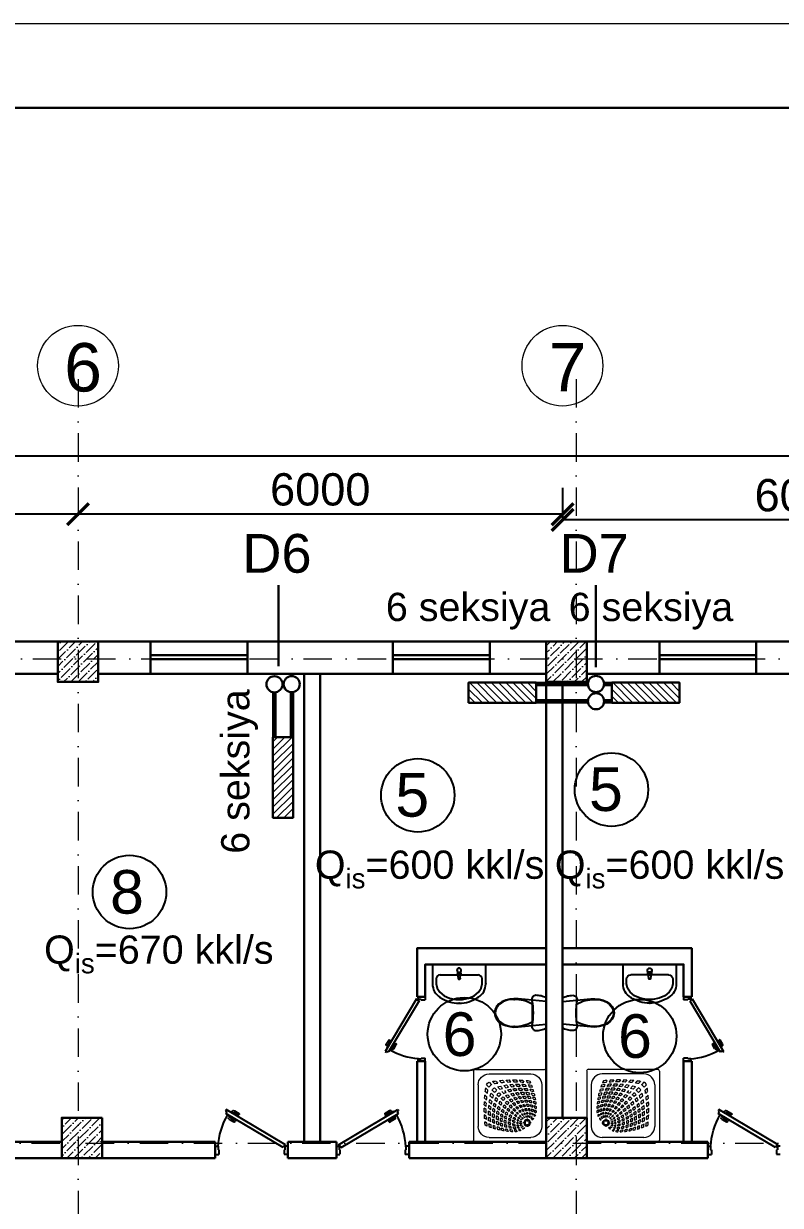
# Model space of a CAD drawing. Header units: millimetres. Extents: x 895788 to 1136524, y -21936 to 400945.
# Drawn here: x 949267 to 958638, y 244699 to 259343 of the extents above; entities that cross this region are included whole.
import ezdxf

# ---------------------------------------------------------------- set-up
doc = ezdxf.new("R2010")
doc.units = ezdxf.units.MM
doc.linetypes.add('( Hidden )', pattern=[0.275, 0.15, -0.125])
doc.linetypes.add('Штрихпунктирная', pattern=[670.277762, 352.777767, -176.388884, 0, -141.111112])
for name, color, linetype, lineweight in [('Arakesmelerin xətti_Pen_No__1', 7, 'Continuous', 15), ('ДВЕРИ', 7, 'Continuous', 5), ('Интерьер - Мебель_Ном._пера__1', 7, 'Continuous', 15), ('невидимка_Ном._пера__41', 7, 'Continuous', 25), ('оси_Ном._пера__1', 7, 'Continuous', 15), ('перегородка_Ном._пера__7', 7, 'Continuous', 60), ('перегородка_Ном._пера__7_Ном._пера__7', 7, 'Continuous', 60)]:
    doc.layers.add(name, color=color, linetype=linetype, lineweight=lineweight)
doc.layers.add('Интерьер - Мебель', color=7, linetype='Continuous')
doc.layers.add('Интерьер - Мебель_Ном._пера__75', color=160, linetype='Continuous', lineweight=25, true_color=0x2731ed)
doc.styles.get("Standard").update_dxf_attribs({"font": 'arial.ttf', "height": 400})
doc.styles.add('СГЕНЕРИР_СТИЛЬ_1', font='arial.ttf')
doc.dimstyles.new('razmeri a-g', dxfattribs={"dimtxt": 400, "dimasz": 270, "dimexe": 1.25, "dimexo": 0.625, "dimgap": 100, "dimtad": 1, "dimdec": 0, "dimtxsty": 'Standard', "dimblk": 'ARCHTICK', "dimcen": 2.5, "dimadec": 0, "dimazin": 0, "dimtfac": 1, "dimtdec": 0, "dimtmove": 0, "dimatfit": 3, "dimfxl": 1, "dimarcsym": 0})
pattern_1 = [(135, (1321522.81, 43100.94), (44.901281, 44.901281), [])]
pattern_2 = [(45, (744685.12, -114468.56), (44.901281, -44.901281), [])]
pattern_3 = [(135, (1319748.54, 43100.94), (44.901281, 44.901281), [])]

# ---------------------------------------------------------------- blocks, each defined once
blk = doc.blocks.new('qapi 700')
at = {"layer": 'ДВЕРИ', "color": 251, "lineweight": 25, "true_color": 0x636466}
for p, q in [((1281620, 90086), (1281659, 90086)), ((1281659, 90034), (1281659, 90086)), ((1282420, 90086), (1282380, 90086)), ((1282380, 90034), (1282380, 90085)), ((1281620, 89997), (1281651, 89997)), ((1281651, 89997), (1281651, 90034)), ((1281651, 90034), (1281659, 90034)), ((1282368, 90010), (1281735, 89633)), ((1282395, 89980), (1281741, 89591)), ((1282382, 89987), (1282368, 90010)), ((1282388, 90034), (1282380, 90034)), ((1282388, 89991), (1282382, 89987)), ((1282388, 89997), (1282388, 90034)), ((1282420, 89997), (1282388, 89997)), ((1282420, 89997), (1282388, 89997)), ((1282395, 89980), (1282388, 89991)), ((1281812, 89685), (1281762, 89656)), ((1281776, 89665), (1281770, 89676)), ((1281775, 89698), (1281826, 89728)), ((1281792, 89676), (1281793, 89674)), ((1281835, 89712), (1281794, 89687)), ((1281814, 89681), (1281812, 89685)), ((1281836, 89725), (1281838, 89722)), ((1281733, 89605), (1281747, 89613)), ((1281741, 89591), (1281733, 89605)), ((1281747, 89613), (1281735, 89633)), ((1281762, 89656), (1281765, 89651)), ((1281785, 89617), (1281787, 89613)), ((1281787, 89613), (1281837, 89642)), ((1281802, 89622), (1281809, 89609)), ((1281820, 89629), (1281818, 89631)), ((1281872, 89650), (1281831, 89626)), ((1281831, 89604), (1281881, 89634)), ((1281837, 89642), (1281835, 89646)), ((1281884, 89645), (1281883, 89647))]:
    blk.add_line(p, q, dxfattribs=at)
for centre, radius, start, end in [((1282471, 90052), 821, 183.4077, 209.5706), ((1281783, 89684), 15.9, 120.7133, 210.7133), ((1281798, 89680), 7.94, 120.7133, 210.7133), ((1281830, 89721), 7.94, 30.7133, 120.7133), ((1281831, 89718), 7.94, 300.7133, 30.7133), ((1281823, 89617), 15.9, 210.7133, 300.7133), ((1281827, 89633), 7.94, 210.7133, 300.7133), ((1281876, 89643), 7.94, 30.7133, 120.7133), ((1281877, 89641), 7.94, 300.7133, 30.7133)]:
    blk.add_arc(centre, radius, start, end, dxfattribs=at)
blk = doc.blocks.new('Умывальник 03 16')
at = {"layer": 'Интерьер - Мебель_Ном._пера__75', "color": 251, "linetype": 'Continuous', "true_color": 0x636466}
for p, q in [((0, 0), (-320, 0)), ((320, 0), (0, 0)), ((-330, -10), (-330, -240)), ((-235, -130), (235, -130)), ((-25, -70), (-21, -112)), ((-18, -121), (-11, -174)), ((-14, -110), (-14, -95)), ((-14, -95), (14, -95)), ((11, -174), (18, -121)), ((14, -95), (14, -110)), ((21, -112), (25, -70)), ((330, -240), (330, -10)), ((-285, -180), (-285, -240)), ((-285, -240), (-273, -295)), ((273, -295), (285, -240)), ((285, -240), (285, -180)), ((-273, -295), (-240, -345)), ((-240, -345), (-187, -387)), ((-187, -387), (-118, -417)), ((-118, -417), (-41, -433)), ((-41, -433), (41, -433)), ((41, -433), (118, -417)), ((118, -417), (187, -387)), ((187, -387), (240, -345)), ((240, -345), (273, -295))]:
    blk.add_line(p, q, dxfattribs=at)
for centre, radius, start, end in [((-320, -10), 10, 90, 180), ((320, -10), 10, 0, 90), ((-235, -180), 50, 90, 180), ((0, -70), 25, 0, 180), ((0, -110), 21.1, 185.1696, 212.771), ((0, -110), 21.1, 212.771, 327.229), ((0, -110), 13.6, 180, 0), ((0, -110), 21.1, 327.229, 354.8304), ((235, -180), 50, 0, 90), ((-133, -240), 197, 180, 239.3268), ((0, -173), 11.2, 187.1389, 352.8611), ((133, -240), 197, 300.6732, 0), ((0, -58), 422, 236.4705, 270), ((0, -58), 422, 270, 303.5295)]:
    blk.add_arc(centre, radius, start, end, dxfattribs=at)
for p in [(320, 0), (-330, -10), (-25, -70), (-18, -121), (21, -112), (11, -174), (330, -240), (-233, -410), (233, -410), (0, -480)]:
    blk.add_point(p, dxfattribs=at)
blk = doc.blocks.new('Унитаз 16_2')
at = {"layer": 'Интерьер - Мебель_Ном._пера__75', "color": 251, "linetype": 'Continuous', "true_color": 0x636466}
for p, q in [((-187, 0), (-194, -15)), ((187, 0), (-187, 0)), ((-141, 0), (-173, -350)), ((141, 0), (-141, 0)), ((173, -350), (141, 0)), ((194, -15), (187, 0)), ((-217, -112), (-218, -128)), ((-218, -128), (-216, -140)), ((-216, -95), (-217, -112)), ((-213, -79), (-216, -95)), ((-216, -140), (-212, -151)), ((-210, -62), (-213, -79)), ((-205, -46), (-210, -62)), ((-200, -31), (-205, -46)), ((-194, -15), (-200, -31)), ((200, -31), (194, -15)), ((205, -46), (200, -31)), ((210, -62), (205, -46)), ((213, -79), (210, -62)), ((212, -151), (216, -140)), ((216, -95), (213, -79)), ((217, -112), (216, -95)), ((216, -140), (218, -128)), ((218, -128), (217, -112)), ((-212, -151), (-206, -161)), ((-206, -161), (-198, -169)), ((-198, -169), (-188, -175)), ((-188, -175), (-178, -179)), ((-178, -179), (-166, -181)), ((-166, -181), (-154, -180)), ((-154, -180), (-116, -173)), ((-116, -173), (-78, -168)), ((0, -173), (-109, -173)), ((-78, -168), (-39, -165)), ((-39, -165), (0, -164)), ((0, -164), (39, -165)), ((109, -173), (0, -173)), ((39, -165), (78, -168)), ((78, -168), (116, -173)), ((116, -173), (154, -180)), ((154, -180), (166, -181)), ((166, -181), (178, -179)), ((178, -179), (188, -175)), ((188, -175), (198, -169)), ((198, -169), (206, -161)), ((206, -161), (212, -151)), ((-173, -350), (-175, -402)), ((-175, -402), (-169, -453)), ((169, -453), (175, -402)), ((175, -402), (173, -350)), ((-169, -453), (-157, -503)), ((-157, -503), (-138, -550)), ((-138, -550), (-112, -587)), ((112, -587), (138, -550)), ((138, -550), (157, -503)), ((157, -503), (169, -453)), ((-112, -587), (-79, -616)), ((-79, -616), (-41, -634)), ((-41, -634), (0, -640)), ((0, -631), (0, -631)), ((0, -640), (41, -634)), ((41, -634), (79, -616)), ((79, -616), (112, -587)), ((81, -605), (81, -605))]:
    blk.add_line(p, q, dxfattribs=at)
for centre, radius, start, end in [((258, -388), 425, 149.6518, 181.3539), ((-258, -388), 425, 358.6461, 30.3482), ((89, -412), 257, 176.8048, 228.4245), ((-89, -412), 257, 311.5755, 3.1952), ((1, -493), 139, 233.7772, 269.6644), ((-1, -493), 139, 270.3356, 306.2228)]:
    blk.add_arc(centre, radius, start, end, dxfattribs=at)
for p in [(109, -173), (-167, -398), (167, -398), (-81, -605)]:
    blk.add_point(p, dxfattribs=at)
blk = doc.blocks.new('Символ поддона душа 16')
at = {"layer": 'Интерьер - Мебель_Ном._пера__1', "color": 251, "linetype": 'Continuous', "lineweight": 5, "true_color": 0x636466}
for p, q in [((878, 900), (23, 900)), ((0, 22), (0, 878)), ((709, 844), (191, 844)), ((900, 22), (900, 878)), ((56, 191), (56, 709)), ((222, 662), (187, 662)), ((238, 713), (238, 678)), ((238, 647), (238, 611)), ((289, 662), (253, 662)), ((303, 601), (286, 614)), ((299, 597), (286, 614)), ((333, 574), (316, 589)), ((844, 191), (844, 709)), ((326, 567), (311, 584)), ((361, 531), (345, 547)), ((370, 540), (353, 555)), ((402, 486), (380, 510)), ((414, 498), (390, 520)), ((445, 440), (422, 465)), ((460, 455), (435, 478)), ((486, 395), (463, 420)), ((505, 414), (480, 437)), ((537, 342), (513, 367)), ((558, 364), (533, 387)), ((586, 289), (562, 314)), ((611, 314), (586, 338)), ((643, 228), (612, 260)), ((672, 257), (640, 288)), ((707, 159), (678, 190)), ((741, 193), (710, 222)), ((878, 0), (23, 0)), ((709, 56), (191, 56))]:
    blk.add_line(p, q, dxfattribs=at)
for radius in [39.4, 28.1]:
    blk.add_circle((238, 662), radius, dxfattribs=at)
for centre, radius, start, end in [((23, 878), 22.5, 90, 180), ((878, 878), 22.5, 0, 90), ((191, 709), 135, 90, 180), ((375, 636), 137, 129.196, 140.9462), ((-112, 1576), 935, 294.0484, 295.9579), ((235, 666), 93.2, 48.7297, 55.3816), ((375, 636), 137, 108.2589, 116.5791), ((221, 672), 127, 35.2917, 42.9165), ((391, 520), 235, 101.8201, 106.3724), ((201, 669), 163, 29.6354, 36.3675), ((386, 556), 183, 101.3677, 106.7778), ((201, 669), 163, 17.6042, 23.8079), ((380, 568), 205, 88.3128, 95.6344), ((193, 668), 196, 25.9651, 31.9952), ((391, 520), 235, 88.6469, 95.0662), ((193, 668), 196, 14.6813, 21.0162), ((385, 619), 120, 80.9202, 93.938), ((219, 668), 198, 26.2829, 32.3063), ((234, -309), 1060, 80.7899, 80.837), ((219, 668), 198, 13.8019, 20.7098), ((395, -91), 865, 86.9845, 88.7448), ((221, 664), 222, 23.6301, 29.5143), ((336, -158), 914, 82.7867, 84.4272), ((391, 520), 235, 81.5102, 81.7327), ((221, 664), 222, 11.3577, 18.0521), ((234, -309), 1060, 77.8137, 79.2341), ((203, 656), 265, 20.8026, 26.059), ((395, -91), 865, 83.3288, 85.055), ((216, 652), 280, 19.5061, 24.9124), ((336, -158), 914, 79.3162, 80.9273), ((193, 644), 327, 17.2778, 22.1643), ((395, -91), 865, 79.7831, 81.4836), ((191, 641), 354, 15.4246, 20.2098), ((336, -158), 914, 75.9876, 77.5746), ((159, 633), 410, 13.5731, 17.8969), ((91, 621), 500, 11.8149, 15.5001), ((395, -91), 865, 76.2338, 78.0955), ((68, 611), 550, 10.9345, 14.4671), ((8, 599), 636, 9.7539, 12.944), ((395, -91), 865, 72.6704, 74.4434), ((-80, 591), 746, 8.2388, 11.0494), ((709, 709), 135, 0, 90), ((264, 525), 137, 153.4209, 161.7411), ((228, 679), 127, 227.0835, 234.7083), ((264, 525), 137, 129.0538, 140.804), ((235, 665), 93.2, 214.6184, 221.2703), ((-676, 1012), 935, 334.0421, 335.9516), ((344, 514), 183, 147.0557, 155.3318), ((235, 665), 93.2, 232.6304, 237.8613), ((484, 539), 303, 165.7178, 171.1284), ((422, 533), 226, 162.3069, 168.6483), ((511, 589), 304, 177.5675, 182.5262), ((238, 662), 67.7, 243, 243.3305), ((424, 575), 198, 174.0035, 180.8126), ((1204, 897), 1022, 197.1695, 198.5766), ((760, 728), 529, 194.5128, 196.9547), ((2135, 1622), 2148, 208.5547, 209.1761), ((687, 792), 459, 204.438, 207.1542), ((7193, 6297), 8966, 219.4362, 219.5771), ((386, 556), 183, 114.6682, 122.9443), ((361, 416), 303, 98.8716, 104.2822), ((367, 478), 226, 101.3517, 107.6931), ((311, 389), 304, 87.4738, 92.4325), ((238, 662), 67.7, 26.6695, 27), ((-5397, -6293), 8966, 50.4229, 50.5638), ((108, 213), 459, 62.8458, 65.562), ((235, 665), 93.2, 313.4687, 315.4047), ((235, 666), 93.2, 314.5953, 316.5313), ((325, 476), 198, 89.1874, 95.9965), ((3, -304), 1022, 71.4234, 72.8305), ((-722, -1235), 2148, 60.8239, 61.4453), ((172, 140), 529, 73.0453, 75.4872), ((235, 666), 93.2, 32.1387, 37.3696), ((228, 679), 127, 311.099, 312.8153), ((221, 672), 127, 317.1847, 318.901), ((235, 666), 93.2, 328.887, 332.1066), ((235, 666), 93.2, 16.8111, 21.1202), ((235, 666), 93.2, 344.2911, 347.5452), ((235, 666), 93.2, 359.6842, 5.0775), ((221, 672), 127, 328.4757, 332.4216), ((-5397, -6293), 8966, 50.1783, 50.3103), ((221, 672), 127, 21.1122, 27.6146), ((108, 213), 459, 58.2405, 60.6812), ((361, 416), 303, 90.9431, 94.1785), ((221, 672), 127, 341.1955, 345.1989), ((-722, -1235), 2148, 59.8538, 60.3474), ((172, 140), 529, 69.2224, 71.1284), ((359, 534), 169, 89.6302, 95.1753), ((221, 672), 127, 8.378, 13.7023), ((201, 669), 163, 332.066, 336.3044), ((311, 389), 304, 80.2718, 83.408), ((221, 672), 127, 353.8386, 0.11), ((3, -304), 1022, 69.3865, 70.3486), ((325, 476), 198, 78.8788, 83.6226), ((201, 669), 163, 343.2389, 347.4953), ((201, 669), 163, 6.7115, 11.9035), ((201, 669), 163, 354.1913, 0.2556), ((193, 668), 196, 331.6521, 336.0954), ((108, 213), 459, 51.6933, 54.8257), ((193, 668), 196, 342.269, 346.9597), ((-722, -1235), 2148, 58.4256, 59.1259), ((361, 416), 303, 80.5246, 85.8025), ((172, 140), 529, 63.4273, 66.3293), ((303, 275), 433, 75.0459, 78.8273), ((193, 668), 196, 4.2183, 9.5363), ((193, 668), 196, 352.6245, 358.5286), ((3, -304), 1022, 66.3258, 67.874), ((289, 356), 342, 68.1808, 73.0545), ((161, 64), 641, 66.5712, 69.1241), ((219, 668), 198, 338.4256, 343.8597), ((219, 668), 198, 349.7336, 355.6196), ((219, 668), 198, 1.6025, 7.7855), ((221, 664), 222, 337.8477, 343.1726), ((172, 140), 529, 57.2921, 60.3822), ((99, -526), 1280, 73.4331, 74.6143), ((221, 664), 222, 348.8556, 354.1687), ((3, -304), 1022, 63.2147, 64.756), ((221, 664), 222, 359.6929, 6.0044), ((151, -320), 1048, 72.4325, 73.8593), ((-173, -726), 1499, 64.757, 65.7943), ((-149, -782), 1561, 66.7074, 67.6945), ((208, 656), 260, 9.8051, 15.9308), ((208, 656), 260, 349.5692, 354.2534), ((208, 656), 260, 359.1728, 5.1844), ((234, -309), 1060, 74.7822, 76.1739), ((219, 652), 277, 8.1122, 14.298), ((219, 652), 277, 348.1088, 352.6732), ((3, -304), 1022, 60.0048, 61.5377), ((99, -526), 1280, 70.9149, 72.0683), ((-173, -726), 1499, 62.5826, 63.6046), ((219, 652), 277, 357.4706, 3.6927), ((151, -320), 1048, 69.3837, 70.7871), ((-149, -782), 1561, 64.623, 65.5906), ((193, 644), 327, 6.8416, 12.3555), ((193, 644), 327, 349.0008, 353.0845), ((193, 644), 327, 357.326, 3.0068), ((191, 641), 354, 347.9688, 351.9467), ((234, -309), 1060, 71.9075, 73.2752), ((191, 641), 354, 5.2184, 10.5629), ((-173, -726), 1499, 60.527, 61.5397), ((99, -526), 1280, 68.541, 69.6743), ((191, 641), 354, 356.003, 1.5769), ((-149, -782), 1561, 62.6595, 63.6145), ((151, -320), 1048, 66.495, 67.884), ((159, 633), 410, 4.3349, 9.1453), ((159, 633), 410, 355.9929, 1.0759), ((336, -158), 914, 72.6385, 74.4189), ((91, 621), 500, 3.9186, 8.0135), ((234, -309), 1060, 68.9949, 70.5553), ((99, -526), 1280, 66.1047, 67.4125), ((91, 621), 500, 356.746, 1.1309), ((-149, -782), 1561, 60.573, 61.6817), ((151, -320), 1048, 63.4759, 65.0958), ((68, 611), 550, 3.4001, 7.2825), ((68, 611), 550, 356.558, 0.7271), ((336, -158), 914, 69.2927, 70.9472), ((8, 599), 636, 2.9751, 6.4514), ((234, -309), 1060, 66.1054, 67.5253), ((8, 599), 636, 356.7869, 0.5306), ((99, -526), 1280, 63.7037, 64.8768), ((151, -320), 1048, 60.4879, 61.9464), ((-80, 591), 746, 2.295, 5.3301), ((-80, 591), 746, 356.8297, 0.1009), ((395, -91), 865, 68.9788, 70.8399), ((-198, 578), 889, 7.0667, 9.5129), ((336, -158), 914, 65.8073, 67.5698), ((-198, 578), 889, 1.9244, 4.5393), ((234, -309), 1060, 63.0798, 64.6149), ((99, -526), 1280, 61.1733, 62.4624), ((-387, 558), 1104, 6.1761, 8.2184), ((-387, 558), 1104, 1.91, 4.0711), ((395, -91), 865, 65.1461, 67.0472), ((-759, 508), 1504, 5.9584, 7.5213), ((336, -158), 914, 62.1533, 63.9448), ((-759, 508), 1504, 2.7123, 4.3514), ((234, -309), 1060, 59.8831, 61.4256), ((-1097, 492), 1866, 4.8823, 6.1801), ((-1097, 492), 1866, 2.2181, 3.5573), ((332, 520), 205, 174.3656, 181.6872), ((233, 681), 198, 237.6937, 243.7171), ((992, 505), 865, 181.2552, 183.0155), ((236, 679), 222, 240.4857, 246.3699), ((232, 707), 196, 238.0048, 244.0349), ((245, 697), 265, 243.941, 249.1974), ((231, 700), 163, 233.6325, 240.3646), ((380, 509), 235, 174.9338, 181.3531), ((1058, 564), 914, 185.5728, 187.2133), ((380, 509), 235, 188.2673, 188.4898), ((380, 509), 235, 163.6276, 168.1799), ((232, 707), 196, 248.9838, 255.3187), ((282, 515), 120, 176.062, 189.0798), ((1209, 666), 1060, 189.163, 189.2101), ((233, 681), 198, 249.2902, 256.1981), ((344, 514), 183, 163.2222, 168.6323), ((231, 700), 163, 246.1921, 252.3958), ((1209, 666), 1060, 190.7659, 192.1863), ((236, 679), 222, 251.9479, 258.6423), ((228, 679), 127, 242.3854, 248.8878), ((244, 692), 260, 254.0692, 260.1949), ((484, 539), 303, 175.8215, 179.0569), ((484, 539), 303, 184.1975, 189.4754), ((1426, 801), 1280, 195.3857, 196.5669), ((366, 541), 169, 174.8247, 180.3698), ((231, 700), 163, 258.0965, 263.2885), ((228, 679), 127, 256.2977, 261.622), ((232, 707), 196, 260.4637, 265.7817), ((625, 597), 433, 191.1727, 194.9541), ((235, 665), 93.2, 248.8798, 253.1889), ((233, 681), 198, 262.2145, 268.3975), ((511, 589), 304, 186.592, 189.7282), ((1220, 749), 1048, 196.1407, 197.5675), ((236, 679), 222, 263.9956, 270.3071), ((544, 611), 342, 196.9455, 201.8192), ((235, 665), 93.2, 264.9225, 270.3158), ((424, 575), 198, 186.3774, 191.1212), ((228, 679), 127, 269.89, 276.1614), ((231, 700), 163, 269.7444, 275.8087), ((232, 707), 196, 271.4714, 277.3755), ((836, 739), 641, 200.8759, 203.4288), ((1682, 1049), 1561, 202.3055, 203.2926), ((1204, 897), 1022, 199.6514, 200.6135), ((233, 681), 198, 274.3804, 280.2664), ((235, 665), 93.2, 282.4548, 285.7089), ((1204, 897), 1022, 202.126, 203.6742), ((236, 679), 222, 275.8313, 281.1444), ((1626, 1073), 1499, 204.2057, 205.243), ((228, 679), 127, 284.8011, 288.8045), ((760, 728), 529, 198.8716, 200.7776), ((231, 700), 163, 282.5047, 286.7611), ((2135, 1622), 2148, 209.6526, 210.1462), ((232, 707), 196, 283.0403, 287.731), ((760, 728), 529, 203.6707, 206.5727), ((235, 665), 93.2, 297.8934, 301.113), ((1204, 897), 1022, 205.244, 206.7853), ((228, 679), 127, 297.5784, 301.5243), ((687, 792), 459, 209.3188, 211.7595), ((233, 681), 198, 286.1403, 291.5744), ((2135, 1622), 2148, 210.8741, 211.5744), ((7193, 6297), 8966, 219.6897, 219.8217), ((231, 700), 163, 293.6956, 297.934), ((236, 679), 222, 286.8274, 292.1523), ((760, 728), 529, 209.6178, 212.7079), ((232, 707), 196, 293.9046, 298.3479), ((687, 792), 459, 215.1743, 218.3067), ((244, 692), 260, 285.873, 290.616), ((2135, 1622), 2148, 212.3277, 213.1056), ((7193, 6297), 8966, 219.9999, 220.1536), ((231, 700), 163, 305.8661, 307.4927), ((233, 681), 198, 298.3461, 303.1161), ((201, 669), 163, 322.5073, 324.1339), ((236, 679), 222, 298.7581, 303.4855), ((3711, 2993), 4200, 216.6846, 217.0992), ((232, 707), 196, 305.3872, 307.0355), ((193, 668), 196, 322.9645, 324.6128), ((7193, 6297), 8966, 220.3358, 220.5365), ((233, 681), 198, 310.3725, 312.2207), ((244, 692), 260, 296.77, 301.2526), ((219, 668), 198, 317.7793, 319.6275), ((-5397, -6293), 8966, 49.8464, 50.0001), ((248, 681), 277, 298.1957, 302.7383), ((236, 679), 222, 310.2953, 312.2018), ((219, 668), 198, 326.8839, 331.6539), ((221, 664), 222, 317.7982, 319.7047), ((7193, 6297), 8966, 220.7207, 220.9272), ((244, 692), 260, 307.4055, 309.2965), ((221, 664), 222, 326.5145, 331.2419), ((-5397, -6293), 8966, 49.4635, 49.6642), ((208, 656), 260, 320.7035, 322.5945), ((-2093, -2811), 4200, 52.9007, 53.3154), ((248, 681), 277, 308.7401, 310.7182), ((-722, -1235), 2148, 56.8944, 57.6723), ((219, 652), 277, 319.2818, 321.2599), ((208, 656), 260, 328.7474, 333.23), ((256, 707), 327, 305.219, 307.1214), ((208, 656), 260, 339.384, 344.127), ((219, 652), 277, 327.2617, 331.8043), ((-5397, -6293), 8966, 49.0728, 49.2793), ((193, 644), 327, 322.8786, 324.781), ((-2093, -2811), 4200, 52.082, 52.5038), ((219, 652), 277, 337.9613, 342.5935), ((-722, -1235), 2148, 55.327, 56.1089), ((193, 644), 327, 330.1244, 334.3116), ((-142, -444), 1191, 56.961, 58.3262), ((191, 641), 354, 329.771, 333.8624), ((-5397, -6293), 8966, 48.6948, 48.8987), ((193, 644), 327, 339.8931, 344.0222), ((-2093, -2811), 4200, 51.2952, 51.7119), ((159, 633), 410, 332.1446, 335.9229), ((191, 641), 354, 339.249, 343.1565), ((-722, -1235), 2148, 53.8291, 54.6041), ((-142, -444), 1191, 54.2862, 55.6498), ((3, -304), 1022, 56.9406, 58.4743), ((159, 633), 410, 340.8198, 344.2758), ((91, 621), 500, 336.0335, 339.3719), ((-2093, -2811), 4200, 50.3676, 50.8228), ((159, 633), 410, 348.655, 352.3383), ((91, 621), 500, 343.6182, 346.5984), ((-722, -1235), 2148, 52.1041, 52.9721), ((-415, -951), 1762, 54.6668, 55.6992), ((-131, -618), 1358, 56.8954, 58.2556), ((91, 621), 500, 350.3185, 353.6011), ((-173, -726), 1499, 58.299, 59.4723), ((68, 611), 550, 344.0734, 346.9579), ((68, 611), 550, 350.4941, 353.5633), ((8, 599), 636, 345.4628, 348.1213), ((-722, -1235), 2148, 50.4106, 51.2332), ((-415, -951), 1762, 52.6863, 53.6473), ((8, 599), 636, 351.3186, 354.0676), ((-131, -618), 1358, 54.4189, 55.6212), ((-173, -726), 1499, 56.1119, 57.1735), ((-149, -782), 1561, 58.5275, 59.521), ((-80, 591), 746, 346.7772, 349.1685), ((-80, 591), 746, 351.9913, 354.4114), ((-198, 578), 889, 352.9007, 355.0176), ((-131, -618), 1358, 51.6788, 53.1067), ((-173, -726), 1499, 53.7268, 54.9619), ((-198, 578), 889, 357.151, 359.9641), ((-149, -782), 1561, 56.3273, 57.4598), ((151, -320), 1048, 57.2873, 58.9284), ((-387, 558), 1104, 354.2825, 356.0781), ((-387, 558), 1104, 357.8977, 0.2141), ((-759, 508), 1504, 356.7305, 358.1547), ((99, -526), 1280, 58.4809, 59.7549), ((-759, 508), 1504, 359.5991, 1.3466), ((151, -320), 1048, 53.8072, 55.4332), ((-149, -782), 1561, 53.9349, 55.0232), ((-173, -726), 1499, 51.092, 52.2703), ((-1097, 492), 1866, 357.2023, 358.4067), ((-1097, 492), 1866, 359.6289, 1.0375), ((992, 505), 865, 184.945, 186.6712), ((248, 684), 280, 245.0876, 250.4939), ((256, 707), 327, 247.8357, 252.7222), ((992, 505), 865, 188.5164, 190.2169), ((259, 709), 354, 249.7902, 254.5754), ((267, 741), 410, 252.1031, 256.4269), ((279, 809), 500, 254.5, 258.1851), ((992, 505), 865, 191.9045, 193.7662), ((289, 832), 550, 255.5329, 259.0655), ((1058, 564), 914, 189.0727, 190.6838), ((1058, 564), 914, 192.4254, 194.0124), ((1058, 564), 914, 195.5811, 197.3615), ((1209, 666), 1060, 193.8261, 195.2178), ((248, 681), 277, 255.702, 261.8878), ((256, 707), 327, 257.6445, 263.1584), ((1209, 666), 1060, 196.7248, 198.0925), ((259, 709), 354, 259.4371, 264.7816), ((267, 741), 410, 260.8547, 265.6651), ((1426, 801), 1280, 197.9317, 199.0851), ((279, 809), 500, 261.9865, 266.0814), ((1209, 666), 1060, 199.4447, 201.0051), ((244, 692), 260, 264.8156, 270.8272), ((1426, 801), 1280, 200.3257, 201.459), ((1220, 749), 1048, 199.2129, 200.6163), ((248, 681), 277, 266.3073, 272.5294), ((256, 707), 327, 266.9932, 272.674), ((1426, 801), 1280, 202.5875, 203.8953), ((259, 709), 354, 268.4231, 273.997), ((1220, 749), 1048, 202.116, 203.505), ((267, 741), 410, 268.9241, 274.0071), ((1682, 1049), 1561, 204.4094, 205.377), ((279, 809), 500, 268.8691, 273.254), ((1220, 749), 1048, 204.9042, 206.5241), ((244, 692), 260, 275.7466, 280.4308), ((1626, 1073), 1499, 206.3954, 207.4174), ((1682, 1049), 1561, 206.3855, 207.3405), ((248, 681), 277, 277.3268, 281.8912), ((256, 707), 327, 276.9155, 280.9992), ((1204, 897), 1022, 208.4623, 209.9952), ((259, 709), 354, 278.0533, 282.0312), ((1626, 1073), 1499, 208.4603, 209.473), ((1682, 1049), 1561, 208.3183, 209.427), ((267, 741), 410, 277.6617, 281.345), ((248, 681), 277, 287.4065, 292.0387), ((1344, 1042), 1191, 211.6738, 213.039), ((1204, 897), 1022, 211.5257, 213.0594), ((279, 809), 500, 276.3989, 279.6815), ((1626, 1073), 1499, 210.5277, 211.701), ((256, 707), 327, 285.9778, 290.1069), ((2135, 1622), 2148, 213.8911, 214.673), ((259, 709), 354, 286.8435, 290.751), ((1344, 1042), 1191, 214.3502, 215.7138), ((1518, 1031), 1358, 211.7444, 213.1046), ((267, 741), 410, 285.7242, 289.1802), ((3711, 2993), 4200, 217.4962, 217.918), ((2135, 1622), 2148, 215.3959, 216.1709), ((279, 809), 500, 283.4016, 286.3818), ((1851, 1315), 1762, 214.3008, 215.3332), ((256, 707), 327, 295.6884, 299.8756), ((289, 832), 550, 283.0421, 285.9266), ((259, 709), 354, 296.1376, 300.229), ((3711, 2993), 4200, 218.2881, 218.7048), ((2135, 1622), 2148, 217.0279, 217.8959), ((267, 741), 410, 294.0771, 297.8554), ((7193, 6297), 8966, 221.1013, 221.3052), ((279, 809), 500, 290.6281, 293.9665), ((3711, 2993), 4200, 219.1772, 219.6324), ((259, 709), 354, 305.3155, 307.2306), ((191, 641), 354, 322.7694, 324.6845), ((289, 832), 550, 289.9273, 293.1235), ((7193, 6297), 8966, 221.5413, 221.7601), ((267, 741), 410, 302.4326, 304.2719), ((159, 633), 410, 325.7281, 327.5674), ((301, 892), 636, 288.1277, 291.0486), ((463, 442), 90, 303.6661, 312.8255), ((458, 437), 90, 317.1745, 326.3339), ((7193, 6297), 8966, 221.9887, 222.2056), ((484, 415), 90, 305.6468, 315.5471), ((485, 416), 90, 314.4529, 324.3532), ((-5397, -6293), 8966, 48.2399, 48.4587), ((516, 391), 90, 301.3122, 312.1558), ((68, 611), 550, 336.8765, 340.0727), ((509, 384), 90, 317.8442, 328.6878), ((537, 364), 90, 303.1469, 314.6807), ((536, 363), 90, 315.3193, 326.8531), ((592, 308), 11.2, 314.6807, 315.3193), ((8, 599), 636, 338.9514, 341.8723), ((-5397, -6293), 8966, 47.7944, 48.0113), ((-2093, -2811), 4200, 49.4605, 49.9012), ((-198, 578), 889, 343.3, 345.5982), ((-5397, -6293), 8966, 47.2852, 47.555), ((-2093, -2811), 4200, 48.4326, 48.975), ((-198, 578), 889, 348.3139, 350.441), ((-722, -1235), 2148, 48.5006, 49.5053), ((-415, -951), 1762, 50.477, 51.6335), ((-387, 558), 1104, 346.1926, 348.1444), ((-387, 558), 1104, 350.3933, 352.2198), ((-759, 508), 1504, 350.4034, 351.9611), ((-2093, -2811), 4200, 47.2646, 47.747), ((-759, 508), 1504, 353.6708, 355.1313), ((-722, -1235), 2148, 46.322, 47.2438), ((-415, -951), 1762, 47.9821, 49.0561), ((-131, -618), 1358, 48.5988, 49.9547), ((-1097, 492), 1866, 354.6558, 355.8863), ((191, 191), 135, 180, 270), ((301, 892), 636, 257.056, 260.2461), ((992, 505), 865, 195.5566, 197.3296), ((309, 980), 746, 258.9506, 261.7612), ((992, 505), 865, 199.1601, 201.0212), ((322, 1098), 889, 260.4871, 262.9333), ((342, 1287), 1104, 261.7816, 263.8239), ((1058, 564), 914, 199.0528, 200.7073), ((992, 505), 865, 202.9528, 204.8539), ((392, 1659), 1504, 262.4787, 264.0416), ((1058, 564), 914, 202.4302, 204.1927), ((289, 832), 550, 262.7175, 266.5999), ((1209, 666), 1060, 202.4747, 203.8946), ((301, 892), 636, 263.5486, 267.0249), ((1058, 564), 914, 206.0552, 207.8467), ((309, 980), 746, 264.6699, 267.705), ((322, 1098), 889, 265.4607, 268.0756), ((1209, 666), 1060, 205.3851, 206.9202), ((342, 1287), 1104, 265.9289, 268.09), ((1426, 801), 1280, 205.1232, 206.2963), ((392, 1659), 1504, 265.6486, 267.2877), ((1209, 666), 1060, 208.5744, 210.1169), ((289, 832), 550, 269.2729, 273.442), ((1426, 801), 1280, 207.5376, 208.8267), ((301, 892), 636, 269.4694, 273.2131), ((1220, 749), 1048, 208.0536, 209.5121), ((309, 980), 746, 269.8991, 273.1703), ((1426, 801), 1280, 210.2451, 211.5191), ((322, 1098), 889, 270.0359, 272.849), ((1220, 749), 1048, 211.0716, 212.7127), ((1682, 1049), 1561, 210.479, 211.4725), ((342, 1287), 1104, 269.7859, 272.1023), ((289, 832), 550, 276.4367, 279.5059), ((392, 1659), 1504, 268.6534, 270.4009), ((1220, 749), 1048, 214.5668, 216.1928), ((1682, 1049), 1561, 212.5402, 213.6727), ((301, 892), 636, 275.9324, 278.6814), ((1626, 1073), 1499, 212.8265, 213.8881), ((309, 980), 746, 275.5886, 278.0087), ((1518, 1031), 1358, 214.3788, 215.5811), ((322, 1098), 889, 274.9824, 277.0993), ((1626, 1073), 1499, 215.0381, 216.2732), ((1682, 1049), 1561, 214.9768, 216.0651), ((342, 1287), 1104, 273.9219, 275.7175), ((301, 892), 636, 281.8787, 284.5372), ((1851, 1315), 1762, 216.3527, 217.3137), ((1518, 1031), 1358, 216.8933, 218.3212), ((392, 1659), 1504, 271.8453, 273.2695), ((1626, 1073), 1499, 217.7297, 218.908), ((309, 980), 746, 280.8315, 283.2228), ((2135, 1622), 2148, 218.7668, 219.5894), ((322, 1098), 889, 279.559, 281.6861), ((1851, 1315), 1762, 218.3665, 219.523), ((1518, 1031), 1358, 220.0453, 221.4012), ((342, 1287), 1104, 277.7802, 279.6067), ((3711, 2993), 4200, 220.0988, 220.5395), ((2135, 1622), 2148, 220.4947, 221.4994), ((309, 980), 746, 286.3701, 288.9778), ((392, 1659), 1504, 274.8687, 276.3292), ((1851, 1315), 1762, 220.9439, 222.0179), ((322, 1098), 889, 284.4018, 286.7), ((3711, 2993), 4200, 221.025, 221.5674), ((2135, 1622), 2148, 222.7562, 223.678), ((342, 1287), 1104, 281.8556, 283.8074), ((7193, 6297), 8966, 222.445, 222.7148), ((392, 1659), 1504, 278.0389, 279.5966), ((3711, 2993), 4200, 222.253, 222.7354), ((565, 337), 90, 301.7967, 314.2789), ((408, 1997), 1866, 276.7256, 278.0018), ((563, 335), 90, 315.7211, 328.2033), ((7193, 6297), 8966, 223.0599, 223.2958), ((598, 306), 90, 299.6831, 313.2253), ((594, 302), 90, 316.7747, 330.3169), ((628, 264), 90, 303.8799, 318.4865), ((636, 272), 90, 311.5135, 326.1201), ((667, 239), 90, 296.5187, 312.3183), ((709, 191), 135, 270, 0), ((-5397, -6293), 8966, 46.7042, 46.9401), ((661, 233), 90, 317.6817, 333.4813), ((-1097, 492), 1866, 351.9982, 353.2744), ((23, 22), 22.5, 180, 270), ((408, 1997), 1866, 263.8199, 265.1177), ((408, 1997), 1866, 266.4427, 267.7819), ((408, 1997), 1866, 268.9625, 270.3711), ((408, 1997), 1866, 271.5933, 272.7977), ((408, 1997), 1866, 274.1137, 275.3442), ((878, 22), 22.5, 270, 0)]:
    blk.add_arc(centre, radius, start, end, dxfattribs=at)
blk = doc.blocks.new('_ArchTick')
at = {"color": 0, "linetype": 'ByBlock', "const_width": 0.15}
blk.add_lwpolyline([(-0.5, -0.5), (0.5, 0.5)], dxfattribs=at)
blk = doc.blocks.new('*D92')
at = {"color": 0, "lineweight": -2, "transparency": 16777216}
for p, q in [((924340, 253985), (924340, 253985)), ((969540, 253984), (924340, 253984)), ((969540, 253985), (969540, 253985))]:
    blk.add_line(p, q, dxfattribs=at)
at = {"layer": 'Defpoints', "color": 0, "transparency": 16777216}
for p in [(924340, 253984), (924340, 253984), (969540, 253984)]:
    blk.add_point(p, dxfattribs=at)
at = {"color": 0, "lineweight": -2, "transparency": 16777216, "xscale": 270, "yscale": 270, "zscale": 270, "rotation": 180}
blk.add_blockref('_ArchTick', (924340, 253984), dxfattribs=at)
at = {"color": 0, "lineweight": -2, "transparency": 16777216, "xscale": 270, "yscale": 270, "zscale": 270}
blk.add_blockref('_ArchTick', (969540, 253984), dxfattribs=at)
at = {"color": 0, "transparency": 16777216, "insert": (946940, 254288), "char_height": 400, "attachment_point": 5}
blk.add_mtext('45200', dxfattribs=at)
blk = doc.blocks.new('*D89')
at = {"color": 0, "lineweight": -2, "transparency": 16777216}
for p, q in [((955940, 253466), (955940, 253191)), ((961940, 253193), (955940, 253193)), ((961940, 253193), (961940, 253194))]:
    blk.add_line(p, q, dxfattribs=at)
at = {"layer": 'Defpoints', "color": 0, "transparency": 16777216}
for p in [(955940, 253467), (955940, 253193), (961940, 253193)]:
    blk.add_point(p, dxfattribs=at)
at = {"color": 0, "lineweight": -2, "transparency": 16777216, "xscale": 270, "yscale": 270, "zscale": 270, "rotation": 180}
blk.add_blockref('_ArchTick', (955940, 253193), dxfattribs=at)
at = {"color": 0, "lineweight": -2, "transparency": 16777216, "xscale": 270, "yscale": 270, "zscale": 270}
blk.add_blockref('_ArchTick', (961940, 253193), dxfattribs=at)
at = {"color": 0, "transparency": 16777216, "insert": (958940, 253497), "char_height": 400, "attachment_point": 5}
blk.add_mtext('6000', dxfattribs=at)
blk = doc.blocks.new('*D90')
at = {"color": 0, "lineweight": -2, "transparency": 16777216}
for p, q in [((955940, 253590), (955940, 253263)), ((949940, 253265), (949940, 253266)), ((955940, 253264), (949940, 253264))]:
    blk.add_line(p, q, dxfattribs=at)
at = {"layer": 'Defpoints', "color": 0, "transparency": 16777216}
for p in [(955940, 253591), (949940, 253264), (949940, 253264)]:
    blk.add_point(p, dxfattribs=at)
at = {"color": 0, "lineweight": -2, "transparency": 16777216, "xscale": 270, "yscale": 270, "zscale": 270, "rotation": 180}
blk.add_blockref('_ArchTick', (949940, 253264), dxfattribs=at)
at = {"color": 0, "lineweight": -2, "transparency": 16777216, "xscale": 270, "yscale": 270, "zscale": 270}
blk.add_blockref('_ArchTick', (955940, 253264), dxfattribs=at)
at = {"color": 0, "transparency": 16777216, "insert": (952940, 253569), "char_height": 400, "attachment_point": 5}
blk.add_mtext('6000', dxfattribs=at)
blk = doc.blocks.new('*D91')
at = {"color": 0, "lineweight": -2, "transparency": 16777216}
for p, q in [((943940, 253265), (943940, 253266)), ((949940, 253264), (943940, 253264)), ((949940, 253265), (949940, 253266))]:
    blk.add_line(p, q, dxfattribs=at)
at = {"layer": 'Defpoints', "color": 0, "transparency": 16777216}
for p in [(943940, 253264), (943940, 253264), (949940, 253264)]:
    blk.add_point(p, dxfattribs=at)
at = {"color": 0, "lineweight": -2, "transparency": 16777216, "xscale": 270, "yscale": 270, "zscale": 270, "rotation": 180}
blk.add_blockref('_ArchTick', (943940, 253264), dxfattribs=at)
at = {"color": 0, "lineweight": -2, "transparency": 16777216, "xscale": 270, "yscale": 270, "zscale": 270}
blk.add_blockref('_ArchTick', (949940, 253264), dxfattribs=at)
at = {"color": 0, "transparency": 16777216, "insert": (946940, 253569), "char_height": 400, "attachment_point": 5}
blk.add_mtext('6000', dxfattribs=at)

msp = doc.modelspace()

# ---------------------------------------------------------------- hatches: boundary and pattern name
at = {"lineweight": 9}
h = msp.add_hatch(dxfattribs=at)
h.set_pattern_fill('ANSI36', color=256, scale=500)
h.set_pattern_definition([(45, (-784448.28, 2708084.84), (33.1456304, 121.533978), [156.25, -31.25, 0, -31.25])])
h.paths.add_polyline_path([(949689.873, 251684.761), (949689.873, 251184.761), (950189.873, 251184.761), (950189.873, 251684.761)])
h = msp.add_hatch(dxfattribs=at)
h.set_pattern_fill('ANSI36', color=256, scale=500)
h.set_pattern_definition([(45, (-790498.083, 2708084.84), (33.1456304, 121.533978), [156.25, -31.25, 0, -31.25])])
h.paths.add_polyline_path([(955739.678, 251684.761), (955739.678, 251184.761), (956239.678, 251184.761), (956239.678, 251684.761)])
at = {"linetype": 'ByBlock', "lineweight": 20, "ltscale": 1.1}
h = msp.add_hatch(dxfattribs=at)
h.set_pattern_fill('ANSI31', scale=20, angle=540, style=0)
h.set_pattern_definition(pattern_3)
h.paths.add_polyline_path([(954777.664, 250926.743), (954777.664, 251176.743), (955614.517, 251176.743), (955614.517, 250926.743)])
h = msp.add_hatch(dxfattribs=at)
h.set_pattern_fill('ANSI31', scale=20, angle=540, style=0)
h.set_pattern_definition(pattern_3)
h.paths.add_polyline_path([(954777.664, 250926.743), (954777.664, 251176.743), (955614.517, 251176.743), (955614.517, 250926.743)])
h = msp.add_hatch(dxfattribs=at)
h.set_pattern_fill('ANSI31', scale=20, angle=540, style=0)
h.set_pattern_definition(pattern_1)
h.paths.add_polyline_path([(956551.934, 250926.743), (956551.934, 251176.743), (957388.787, 251176.743), (957388.787, 250926.743)])
h = msp.add_hatch(dxfattribs=at)
h.set_pattern_fill('ANSI31', scale=20, angle=540, style=0)
h.set_pattern_definition(pattern_1)
h.paths.add_polyline_path([(956551.934, 250926.743), (956551.934, 251176.743), (957388.787, 251176.743), (957388.787, 250926.743)])
h = msp.add_hatch(dxfattribs=at)
h.set_pattern_fill('ANSI31', scale=20, angle=450, style=0)
h.set_pattern_definition(pattern_2)
h.paths.add_polyline_path([(952353.132, 250502.319), (952603.132, 250502.319), (952603.132, 249502.319), (952353.132, 249502.319)])
h = msp.add_hatch(dxfattribs=at)
h.set_pattern_fill('ANSI31', scale=20, angle=450, style=0)
h.set_pattern_definition(pattern_2)
h.paths.add_polyline_path([(952353.132, 250502.319), (952603.132, 250502.319), (952603.132, 249502.319), (952353.132, 249502.319)])
at = {"lineweight": 9}
h = msp.add_hatch(dxfattribs=at)
h.set_pattern_fill('ANSI36', color=256, scale=500)
h.set_pattern_definition([(45, (-784498.083, 2702184.836), (33.1456304, 121.533978), [156.25, -31.25, 0, -31.25])])
h.paths.add_polyline_path([(949739.678, 245784.755), (949739.678, 245284.755), (950239.678, 245284.755), (950239.678, 245784.755)])
h = msp.add_hatch(dxfattribs=at)
h.set_pattern_fill('ANSI36', color=256, scale=500)
h.set_pattern_definition([(45, (-790498.083, 2702184.836), (33.1456304, 121.533978), [156.25, -31.25, 0, -31.25])])
h.paths.add_polyline_path([(955739.678, 245784.755), (955739.678, 245284.755), (956239.678, 245284.755), (956239.678, 245784.755)])

# ---------------------------------------------------------------- linework, layer by layer
at = {"lineweight": 30}
for p, q in [((952424.448, 251380.462), (952424.448, 252383.218)), ((956352.988, 251369.74), (956352.988, 252383.218))]:
    msp.add_line(p, q, dxfattribs=at)
at = {"color": 1, "lineweight": 60}
for p, q in [((955614.517, 251160.099), (956254.498, 251160.099)), ((956454.498, 251160.099), (956551.934, 251160.099)), ((952586.487, 251057.602), (952586.487, 250503.556))]:
    msp.add_line(p, q, dxfattribs=at)
at = {"color": 5, "lineweight": 60}
for p, q in [((952369.776, 251056.386), (952369.776, 250503.556)), ((955614.517, 250946.312), (956255.757, 250946.312)), ((956455.757, 250946.312), (956551.934, 250946.312))]:
    msp.add_line(p, q, dxfattribs=at)
at = {"color": 0, "lineweight": 30}
for p, q in [((954239.678, 247284.755), (954139.678, 247284.755)), ((957439.678, 247284.755), (957539.678, 247284.755)), ((954239.678, 246484.755), (954139.678, 246484.755)), ((957439.678, 246484.755), (957539.678, 246484.755))]:
    msp.add_line(p, q, dxfattribs=at)
at = {"lineweight": 30}
msp.add_lwpolyline([(915197.589, 258300.013), (997580.916, 258300.013), (997580.916, 198441.748), (915197.589, 198441.748)], close=True, dxfattribs=at)
at = {"color": 0, "lineweight": 30}
for points in [[(926239.873, 251684.761), (967639.873, 251684.761)], [(949689.697, 251284.761), (948539.392, 251284.761)], [(955739.678, 251284.761), (950189.873, 251284.761)], [(961740.068, 251284.761), (956239.678, 251284.761)], [(955739.678, 247884.755), (954139.678, 247884.755), (954139.678, 247284.755)], [(955939.678, 247884.755), (957539.678, 247884.755), (957539.678, 247284.755)], [(955739.678, 247684.755), (954239.678, 247684.755), (954239.678, 247284.755)], [(955939.678, 247684.755), (957439.678, 247684.755), (957439.678, 247284.755)], [(954139.678, 246484.755), (954139.678, 245484.755)], [(954239.678, 246484.755), (954239.678, 245484.755)], [(957439.678, 246484.755), (957439.678, 245484.755)], [(957539.678, 246484.755), (957539.678, 245484.755)], [(945339.685, 245484.755), (949739.678, 245484.755)], [(950239.678, 245484.755), (951639.681, 245484.755)], [(951639.681, 245484.755), (951639.681, 245284.755)], [(952539.681, 245484.755), (953139.399, 245484.755)], [(952539.681, 245484.755), (952539.681, 245284.755)], [(953139.399, 245484.755), (953139.399, 245284.755)], [(954039.399, 245484.755), (955739.678, 245484.755)], [(954039.399, 245484.755), (954039.399, 245284.755)], [(956239.678, 245484.755), (957739.162, 245484.755)], [(957739.162, 245484.755), (957739.162, 245284.755)], [(951639.681, 245284.755), (945339.685, 245284.755)], [(953139.399, 245284.755), (952539.681, 245284.755)], [(955739.678, 245284.755), (954039.399, 245284.755)], [(957739.162, 245284.755), (956239.678, 245284.755)]]:
    msp.add_lwpolyline(points, dxfattribs=at)
at = {"color": 3, "lineweight": 30}
for points in [[(950189.873, 251684.761), (949689.873, 251684.761), (949689.873, 251184.761), (950189.873, 251184.761)], [(956239.678, 251684.761), (955739.678, 251684.761), (955739.678, 251184.761), (956239.678, 251184.761)], [(950239.678, 245784.755), (949739.678, 245784.755), (949739.678, 245284.755), (950239.678, 245284.755)], [(956239.678, 245784.755), (955739.678, 245784.755), (955739.678, 245284.755), (956239.678, 245284.755)]]:
    msp.add_lwpolyline(points, close=True, dxfattribs=at)
at = {"color": 0, "lineweight": 30}
for points in [[(952039.392, 251684.761), (950839.392, 251684.761), (950839.392, 251284.761), (952039.392, 251284.761)], [(955039.392, 251684.761), (953839.392, 251684.761), (953839.392, 251284.761), (955039.392, 251284.761)], [(958339.697, 251684.761), (957139.697, 251684.761), (957139.697, 251284.761), (958339.697, 251284.761)], [(952939.392, 245484.755), (952739.392, 245484.755), (952739.392, 251284.761), (952939.392, 251284.761)], [(955939.392, 245784.755), (955739.392, 245784.755), (955739.392, 251184.761), (955939.392, 251184.761)]]:
    msp.add_lwpolyline(points, close=True, dxfattribs=at)
at = {"color": 146, "lineweight": 30, "true_color": 0x105689}
for points in [[(950839.392, 251515.898), (950839.392, 251465.898), (952039.392, 251465.898), (952039.392, 251515.898)], [(953839.392, 251515.898), (953839.392, 251465.898), (955039.392, 251465.898), (955039.392, 251515.898)], [(957139.697, 251515.898), (957139.697, 251465.898), (958339.697, 251465.898), (958339.697, 251515.898)]]:
    msp.add_lwpolyline(points, close=True, dxfattribs=at)
at = {"color": 1, "linetype": 'ByBlock', "lineweight": 30, "ltscale": 1.1}
for points in [[(954777.664, 250926.743), (954777.664, 251176.743), (955614.517, 251176.743), (955614.517, 250926.743), (954777.664, 250926.743)], [(954777.664, 250926.743), (954777.664, 251176.743), (955614.517, 251176.743), (955614.517, 250926.743), (954777.664, 250926.743)], [(956551.934, 250926.743), (956551.934, 251176.743), (957388.787, 251176.743), (957388.787, 250926.743), (956551.934, 250926.743)], [(956551.934, 250926.743), (956551.934, 251176.743), (957388.787, 251176.743), (957388.787, 250926.743), (956551.934, 250926.743)], [(952353.132, 250502.319), (952603.132, 250502.319), (952603.132, 249502.319), (952353.132, 249502.319), (952353.132, 250502.319)], [(952353.132, 250502.319), (952603.132, 250502.319), (952603.132, 249502.319), (952353.132, 249502.319), (952353.132, 250502.319)]]:
    msp.add_lwpolyline(points, dxfattribs=at)
at = {"color": 7, "linetype": 'Continuous', "lineweight": 30, "ltscale": 50}
for centre in [(952372.7, 251156.343), (952586.487, 251157.602), (956354.498, 251160.099), (956355.757, 250946.312)]:
    msp.add_circle(centre, 100, dxfattribs=at)
at = {"color": 0, "lineweight": 25}
for centre in [(956545.905, 249851.06), (954147.697, 249780.39), (950577.495, 248582.358), (954724.503, 246820.599), (956896.714, 246797.32)]:
    msp.add_circle(centre, 454.873, dxfattribs=at)
at = {"layer": 'Arakesmelerin xətti_Pen_No__1', "color": 7, "linetype": '( Hidden )', "lineweight": 15, "flags": 128}
for points in [[(950289.851, 245484.755), (950189.697, 245484.755)], [(949589.812, 245284.755), (950289.582, 245284.755)]]:
    msp.add_lwpolyline(points, dxfattribs=at)
at = {"layer": 'невидимка_Ном._пера__41', "linetype": 'Continuous', "lineweight": 20}
msp.add_line((911026.281, 259342.84), (998623.743, 259342.84), dxfattribs=at)
at = {"layer": 'оси_Ном._пера__1', "linetype": 'Штрихпунктирная'}
for p, q in [((919883.776, 251470.253), (969437.802, 251470.253)), ((919866.48, 245470.247), (969437.802, 245470.247))]:
    msp.add_line(p, q, dxfattribs=at)
at = {"layer": 'оси_Ном._пера__1', "linetype": 'Штрихпунктирная', "flags": 128}
for points in [[(949941.965, 254936.935), (949941.965, 214501.291), (949941.965, 212909.105)], [(956107.423, 254936.935), (956107.423, 214501.291), (956107.423, 212909.105)]]:
    msp.add_lwpolyline(points, dxfattribs=at)
at = {"layer": 'оси_Ном._пера__1', "linetype": 'Continuous'}
for centre in [(949939.873, 255103.557), (955939.873, 255103.557)]:
    msp.add_circle(centre, 500, dxfattribs=at)

# ---------------------------------------------------------------- block references
at = {"lineweight": 15}
for p, xscale, yscale, zscale, rotation in [((864167.03, -1034948.24), -0.99985448786123, 0.99985448786123, 0.99985448786123, 270), ((1047512.326, -1034948.24), 0.99985448786123, 0.99985448786123, 0.99985448786123, 90.00000000000001), ((-486136.654, 346393.602), -1.121843277023546, 1.121843277023546, 1.121843277023546, 180), ((2391812.996, 346393.602), 1.121843277023546, 1.121843277023546, 1.121843277023546, 180), ((-480037.174, 346393.602), -1.121843277023546, 1.121843277023546, 1.121843277023546, 180)]:
    msp.add_blockref('qapi 700', p, dxfattribs=dict(at, xscale=xscale, yscale=yscale, zscale=zscale, rotation=rotation))
at = {"layer": 'Интерьер - Мебель', "color": 104, "linetype": 'Continuous', "lineweight": 15, "true_color": 0x029e21, "zscale": 1000}
msp.add_blockref('Умывальник 03 16', (954659.678, 247684.755), dxfattribs=at)
at = {"layer": 'Интерьер - Мебель', "color": 104, "linetype": 'Continuous', "lineweight": 15, "true_color": 0x029e21, "xscale": -1, "zscale": 1000}
msp.add_blockref('Умывальник 03 16', (957019.502, 247684.755), dxfattribs=at)
at = {"layer": 'Интерьер - Мебель', "color": 104, "linetype": 'Continuous', "lineweight": 15, "true_color": 0x029e21, "zscale": 1000}
for name, p, rotation in [('Унитаз 16_2', (955739.678, 247084.157), 270), ('Символ поддона душа 16', (957139.697, 245484.919), 90.00000000000001)]:
    msp.add_blockref(name, p, dxfattribs=dict(at, rotation=rotation))
at = {"layer": 'Интерьер - Мебель', "color": 104, "linetype": 'Continuous', "lineweight": 15, "true_color": 0x029e21, "xscale": -1, "zscale": 1000}
for name, p, rotation in [('Унитаз 16_2', (955939.502, 247084.157), 90), ('Символ поддона душа 16', (954839.678, 245484.919), 270)]:
    msp.add_blockref(name, p, dxfattribs=dict(at, rotation=rotation))

# ---------------------------------------------------------------- texts
at = {"char_height": 480, "attachment_point": 3}
for s, insert in [('{\\fArial|b0|i0|c238|p34;D6}', (952832.569, 253018.48)), ('{\\fArial|b0|i0|c238|p34;D7}', (956761.109, 253018.48))]:
    msp.add_mtext_dynamic_manual_height_columns(s, width=1030.0719, gutter_width=2000, heights=[0], dxfattribs=dict(at, insert=insert))
at = {"color": 1, "lineweight": 0, "char_height": 350, "attachment_point": 3}
for s, insert in [('\\A1;{\\fArial|b0|i0|c238|p34;\\C256;6 seksiya}', (955790.38, 252290.302)), ('\\A1;{\\fArial|b0|i0|c238|p34;\\C256;6 seksiya}', (958054.337, 252290.302)), ('\\A1;{\\fArial|b0|i0|c238|p34;\\C256;Q\\H0.7x;\\S^ is;\\H1.4286x;=600 kkl/s}', (955715.109, 249096.105)), ('\\A1;{\\fArial|b0|i0|c238|p34;\\C256;Q\\H0.7x;\\S^ is;\\H1.4286x;=600 kkl/s}', (958687.144, 249096.105)), ('\\A1;{\\fArial|b0|i0|c238|p34;\\C256;Q\\H0.7x;\\S^ is;\\H1.4286x;=670 kkl/s}', (952361.923, 248043.477))]:
    msp.add_mtext_dynamic_manual_height_columns(s, width=10701.33594, gutter_width=12.5, heights=[0], dxfattribs=dict(at, insert=insert))
at = {"color": 1, "lineweight": 0, "insert": (951712.805, 251094.298), "char_height": 350, "attachment_point": 3, "rotation": 90}
msp.add_mtext_dynamic_manual_height_columns('\\A1;{\\fArial|b0|i0|c238|p34;\\C256;6 seksiya}', width=10701.33594, gutter_width=12.5, heights=[0], dxfattribs=at)
at = {"layer": 'перегородка_Ном._пера__7', "linetype": 'Continuous', "char_height": 540, "attachment_point": 3, "style": 'СГЕНЕРИР_СТИЛЬ_1'}
for s, insert in [('{\\fArial|b0|i0|c238|p38;5}', (956687.511, 250126.813)), ('{\\fArial|b0|i0|c238|p38;5}', (954289.302, 250056.142)), ('{\\fArial|b0|i0|c238|p38;8}', (950756.341, 248854.257)), ('{\\fArial|b0|i0|c238|p38;6}', (954875.301, 247090.772)), ('{\\fArial|b0|i0|c238|p38;6}', (957047.513, 247067.493))]:
    msp.add_mtext(s, dxfattribs=dict(at, insert=insert))
at = {"layer": 'перегородка_Ном._пера__7_Ном._пера__7', "linetype": 'Continuous', "char_height": 600, "attachment_point": 1, "style": 'СГЕНЕРИР_СТИЛЬ_1'}
for s, insert in [('6', (949769.635, 255384.458)), ('7', (955769.635, 255384.458))]:
    msp.add_mtext(s, dxfattribs=dict(at, insert=insert))

# ---------------------------------------------------------------- dimensions: what is measured, and where the dimension line sits
for base, p1, p2, picture, middle in [((924339.873, 253984.224), (969540.244, 253984.224), (924339.873, 253984.224), '*D92', (946940.059, 254288.453)), ((943939.873, 253264.453), (949939.912, 253264.453), (943939.873, 253264.453), '*D91', (946939.893, 253568.682)), ((949939.912, 253264.453), (955939.873, 253590.89), (949939.912, 253264.453), '*D90', (952939.893, 253568.682)), ((955939.873, 253192.692), (961939.873, 253192.692), (955939.873, 253466.569), '*D89', (958939.873, 253496.921))]:
    dim = msp.add_linear_dim(base=base, p1=p1, p2=p2, angle=180, dimstyle='razmeri a-g')
    dim.commit()
    dim.dimension.update_dxf_attribs({"geometry": picture, "text_midpoint": middle})

doc.saveas('drawing.dxf')
